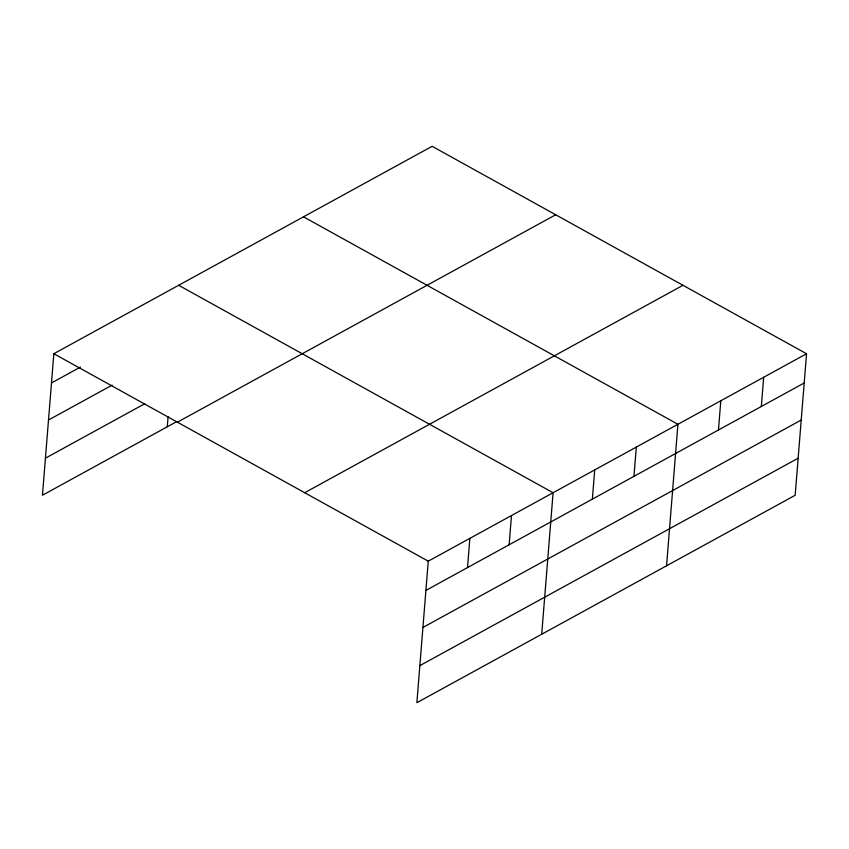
<?xml version="1.0" encoding="UTF-8"?>
<svg xmlns="http://www.w3.org/2000/svg" width="849" height="849" viewBox="0 0 849 849"><rect width="100%" height="100%" fill="white"/><g stroke="black" fill="none" stroke-linecap="round" stroke-linejoin="round"><path stroke-width="1.27" d="M806.55 353.757L428.257 561.178L416.87 702.696L795.163 495.275L806.55 353.757L432.13 146.304L53.837 353.725L42.45 495.243L176.528 421.72M167.285 426.792L168.113 416.572M467.523 567.588L469.868 538.362M509.135 544.771L511.48 515.545M541.704 634.245L553.092 492.728L178.672 285.285M592.358 499.138L594.703 469.911M633.97 476.321L636.315 447.094M666.55 565.795L677.926 424.277L303.507 216.835M718.456 429.997L720.801 400.77M761.33 406.491L763.676 377.264M51.481 382.952L80.379 367.108M48.499 420.011L112.079 385.149M45.432 458.184L144.839 403.678M177.399 422.186L555.692 214.765M304.695 492.717L682.989 285.296M425.911 590.405L804.194 382.984M422.929 627.453L801.223 420.043M419.852 665.637L798.145 458.216M53.837 353.725L428.257 561.178"/></g></svg>
